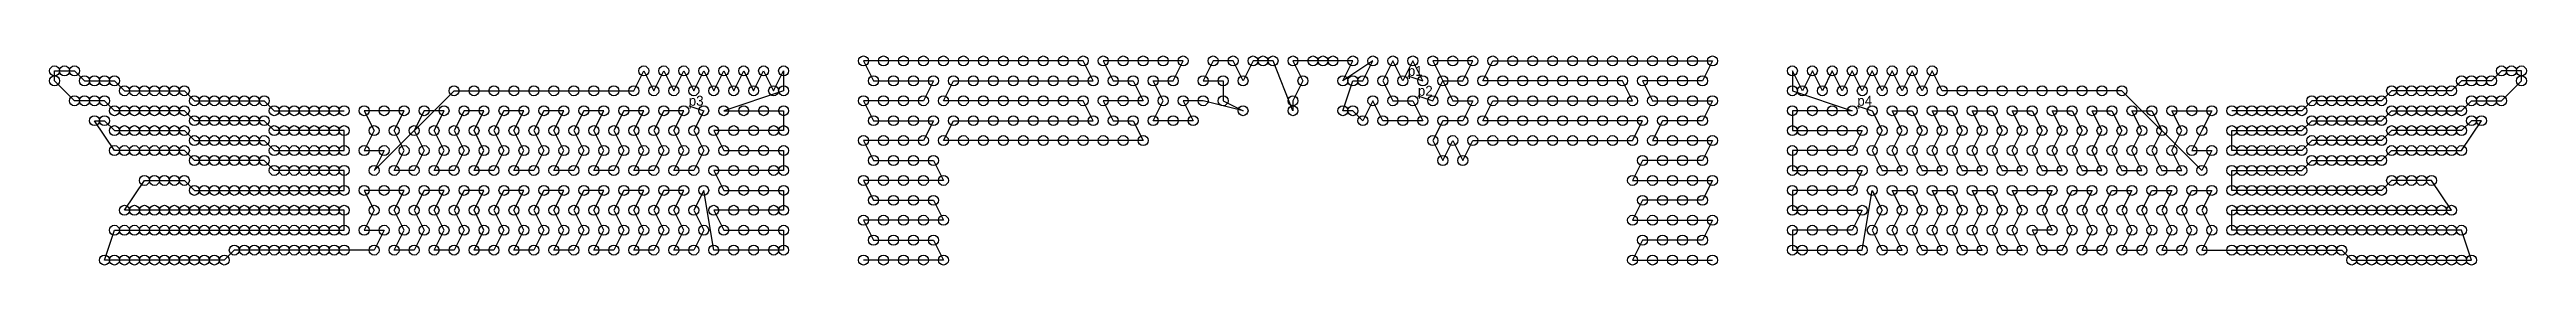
# Model space of a CAD drawing. Extents: x 0 to 248, y 0 to 20.
import ezdxf

# ---------------------------------------------------------------- set-up
doc = ezdxf.new("R2010")
doc.units = 0
doc.layers.get('0').update_dxf_attribs({"linetype": 'CONTINUOUS'})

msp = doc.modelspace()

# ---------------------------------------------------------------- linework, layer by layer
for p, q in [((84, 20), (82, 20)), ((82, 20), (83, 18)), ((86, 20), (84, 20)), ((88, 20), (86, 20)), ((90, 20), (88, 20)), ((92, 20), (90, 20)), ((94, 20), (92, 20)), ((96, 20), (94, 20)), ((98, 20), (96, 20)), ((100, 20), (98, 20)), ((102, 20), (100, 20)), ((104, 20), (102, 20)), ((105, 18), (104, 20)), ((108, 20), (106, 20)), ((106, 20), (107, 18)), ((110, 20), (108, 20)), ((112, 20), (110, 20)), ((114, 20), (112, 20)), ((113, 18), (114, 20)), ((117, 20), (116, 18)), ((119, 20), (117, 20)), ((120, 18), (119, 20)), ((121, 20), (120, 18)), ((122, 20), (121, 20)), ((123, 20), (122, 20)), ((125, 15), (123, 20)), ((127, 20), (125, 20)), ((125, 20), (126, 18)), ((128, 20), (127, 20)), ((129, 20), (128, 20)), ((131, 20), (129, 20)), ((133, 20), (130, 18)), ((130, 18), (131, 20)), ((132, 18), (133, 20)), ((135, 20), (134, 18)), ((136, 18), (135, 20)), ((137, 20), (136, 18)), ((138, 18), (137, 20)), ((141, 20), (139, 20)), ((139, 20), (141, 16)), ((143, 20), (141, 20)), ((142, 18), (143, 20)), ((144, 18), (145, 20)), ((145, 20), (147, 20)), ((147, 20), (149, 20)), ((149, 20), (151, 20)), ((151, 20), (153, 20)), ((153, 20), (155, 20)), ((155, 20), (157, 20)), ((157, 20), (159, 20)), ((159, 20), (161, 20)), ((161, 20), (163, 20)), ((163, 20), (165, 20)), ((165, 20), (167, 20)), ((167, 20), (166, 18)), ((1, 18), (1, 19)), ((1, 19), (2, 19)), ((3, 16), (1, 18)), ((2, 19), (3, 19)), ((3, 19), (4, 18)), ((4, 18), (5, 18)), ((5, 18), (6, 18)), ((6, 18), (7, 18)), ((7, 18), (8, 17)), ((59, 17), (60, 19)), ((60, 19), (61, 17)), ((61, 17), (62, 19)), ((62, 19), (63, 17)), ((63, 17), (64, 19)), ((64, 19), (65, 17)), ((65, 17), (66, 19)), ((66, 19), (67, 17)), ((67, 17), (68, 19)), ((68, 19), (69, 17)), ((69, 17), (70, 19)), ((70, 19), (71, 17)), ((71, 17), (72, 19)), ((72, 19), (73, 17)), ((73, 17), (74, 19)), ((74, 19), (74, 17)), ((83, 18), (85, 18)), ((85, 18), (87, 18)), ((87, 18), (89, 18)), ((89, 18), (88, 16)), ((90, 16), (91, 18)), ((91, 18), (93, 18)), ((93, 18), (95, 18)), ((95, 18), (97, 18)), ((97, 18), (99, 18)), ((99, 18), (101, 18)), ((101, 18), (103, 18)), ((103, 18), (105, 18)), ((107, 18), (109, 18)), ((109, 18), (110, 16)), ((112, 16), (111, 18)), ((111, 18), (113, 18)), ((116, 18), (118, 18)), ((118, 18), (118, 16)), ((126, 18), (125, 16)), ((130, 15), (131, 18)), ((131, 18), (132, 18)), ((134, 18), (135, 16)), ((139, 16), (140, 18)), ((140, 18), (142, 18)), ((146, 18), (144, 18)), ((148, 18), (146, 18)), ((150, 18), (148, 18)), ((152, 18), (150, 18)), ((154, 18), (152, 18)), ((156, 18), (154, 18)), ((158, 18), (156, 18)), ((159, 16), (158, 18)), ((162, 18), (160, 18)), ((160, 18), (161, 16)), ((164, 18), (162, 18)), ((166, 18), (164, 18)), ((176, 17), (175, 19)), ((175, 19), (175, 17)), ((177, 19), (176, 17)), ((178, 17), (177, 19)), ((179, 19), (178, 17)), ((180, 17), (179, 19)), ((181, 19), (180, 17)), ((182, 17), (181, 19)), ((183, 19), (182, 17)), ((184, 17), (183, 19)), ((185, 19), (184, 17)), ((186, 17), (185, 19)), ((187, 19), (186, 17)), ((188, 17), (187, 19)), ((189, 19), (188, 17)), ((190, 17), (189, 19)), ((242, 18), (241, 17)), ((243, 18), (242, 18)), ((244, 18), (243, 18)), ((245, 18), (244, 18)), ((246, 19), (245, 18)), ((247, 19), (246, 19)), ((246, 16), (248, 18)), ((248, 19), (247, 19)), ((248, 18), (248, 19)), ((4, 16), (3, 16)), ((5, 16), (4, 16)), ((6, 16), (5, 16)), ((7, 15), (6, 16)), ((8, 15), (7, 15)), ((8, 17), (9, 17)), ((9, 15), (8, 15)), ((9, 17), (10, 17)), ((10, 15), (9, 15)), ((10, 17), (11, 17)), ((11, 15), (10, 15)), ((11, 17), (12, 17)), ((12, 15), (11, 15)), ((12, 17), (13, 17)), ((13, 15), (12, 15)), ((13, 17), (14, 17)), ((14, 15), (13, 15)), ((14, 17), (15, 16)), ((15, 14), (14, 15)), ((15, 16), (16, 16)), ((16, 16), (17, 16)), ((17, 16), (18, 16)), ((18, 16), (19, 16)), ((19, 16), (20, 16)), ((20, 16), (21, 16)), ((21, 16), (22, 16)), ((22, 16), (23, 15)), ((23, 15), (24, 15)), ((24, 15), (25, 15)), ((25, 15), (26, 15)), ((26, 15), (27, 15)), ((27, 15), (28, 15)), ((28, 15), (29, 15)), ((29, 15), (30, 15)), ((34, 15), (32, 15)), ((32, 15), (33, 13)), ((33, 9), (41, 17)), ((36, 15), (34, 15)), ((35, 13), (36, 15)), ((38, 15), (37, 13)), ((40, 15), (38, 15)), ((39, 13), (40, 15)), ((41, 17), (43, 17)), ((42, 15), (41, 13)), ((44, 15), (42, 15)), ((43, 17), (45, 17)), ((43, 13), (44, 15)), ((45, 17), (47, 17)), ((46, 15), (45, 13)), ((48, 15), (46, 15)), ((47, 17), (49, 17)), ((47, 13), (48, 15)), ((49, 17), (51, 17)), ((50, 15), (49, 13)), ((52, 15), (50, 15)), ((51, 17), (53, 17)), ((51, 13), (52, 15)), ((53, 17), (55, 17)), ((54, 15), (53, 13)), ((56, 15), (54, 15)), ((55, 17), (57, 17)), ((55, 13), (56, 15)), ((57, 17), (59, 17)), ((58, 15), (57, 13)), ((60, 15), (58, 15)), ((59, 13), (60, 15)), ((62, 15), (61, 13)), ((64, 15), (62, 15)), ((63, 13), (64, 15)), ((66, 15), (65, 13)), ((74, 17), (68, 15)), ((68, 15), (70, 15)), ((70, 15), (72, 15)), ((72, 15), (74, 15)), ((74, 15), (74, 13)), ((84, 16), (82, 16)), ((82, 16), (83, 14)), ((86, 16), (84, 16)), ((88, 16), (86, 16)), ((92, 16), (90, 16)), ((94, 16), (92, 16)), ((96, 16), (94, 16)), ((98, 16), (96, 16)), ((100, 16), (98, 16)), ((102, 16), (100, 16)), ((104, 16), (102, 16)), ((105, 14), (104, 16)), ((108, 16), (106, 16)), ((106, 16), (107, 14)), ((110, 16), (108, 16)), ((111, 14), (112, 16)), ((116, 16), (114, 16)), ((114, 16), (115, 14)), ((120, 15), (116, 16)), ((118, 16), (120, 15)), ((125, 16), (125, 15)), ((131, 15), (130, 15)), ((132, 14), (131, 15)), ((133, 16), (132, 14)), ((134, 14), (133, 16)), ((135, 16), (137, 16)), ((137, 16), (138, 14)), ((141, 16), (143, 16)), ((143, 16), (142, 14)), ((144, 14), (145, 16)), ((145, 16), (147, 16)), ((147, 16), (149, 16)), ((149, 16), (151, 16)), ((151, 16), (153, 16)), ((153, 16), (155, 16)), ((155, 16), (157, 16)), ((157, 16), (159, 16)), ((161, 16), (163, 16)), ((163, 16), (165, 16)), ((165, 16), (167, 16)), ((167, 16), (166, 14)), ((175, 17), (181, 15)), ((177, 15), (175, 15)), ((175, 15), (175, 13)), ((179, 15), (177, 15)), ((181, 15), (179, 15)), ((183, 15), (184, 13)), ((186, 13), (185, 15)), ((185, 15), (187, 15)), ((187, 15), (188, 13)), ((190, 13), (189, 15)), ((189, 15), (191, 15)), ((192, 17), (190, 17)), ((191, 15), (192, 13)), ((194, 17), (192, 17)), ((194, 13), (193, 15)), ((193, 15), (195, 15)), ((196, 17), (194, 17)), ((195, 15), (196, 13)), ((198, 17), (196, 17)), ((198, 13), (197, 15)), ((197, 15), (199, 15)), ((200, 17), (198, 17)), ((199, 15), (200, 13)), ((202, 17), (200, 17)), ((202, 13), (201, 15)), ((201, 15), (203, 15)), ((204, 17), (202, 17)), ((203, 15), (204, 13)), ((206, 17), (204, 17)), ((206, 13), (205, 15)), ((205, 15), (207, 15)), ((208, 17), (206, 17)), ((207, 15), (208, 13)), ((216, 9), (208, 17)), ((210, 13), (209, 15)), ((209, 15), (211, 15)), ((211, 15), (212, 13)), ((214, 13), (213, 15)), ((213, 15), (215, 15)), ((215, 15), (217, 15)), ((217, 15), (216, 13)), ((220, 15), (219, 15)), ((221, 15), (220, 15)), ((222, 15), (221, 15)), ((223, 15), (222, 15)), ((224, 15), (223, 15)), ((225, 15), (224, 15)), ((226, 15), (225, 15)), ((227, 16), (226, 15)), ((228, 16), (227, 16)), ((229, 16), (228, 16)), ((230, 16), (229, 16)), ((231, 16), (230, 16)), ((232, 16), (231, 16)), ((233, 16), (232, 16)), ((234, 16), (233, 16)), ((235, 17), (234, 16)), ((234, 14), (235, 15)), ((236, 17), (235, 17)), ((235, 15), (236, 15)), ((237, 17), (236, 17)), ((236, 15), (237, 15)), ((238, 17), (237, 17)), ((237, 15), (238, 15)), ((239, 17), (238, 17)), ((238, 15), (239, 15)), ((240, 17), (239, 17)), ((239, 15), (240, 15)), ((241, 17), (240, 17)), ((240, 15), (241, 15)), ((241, 15), (242, 15)), ((242, 15), (243, 16)), ((243, 16), (244, 16)), ((244, 16), (245, 16)), ((245, 16), (246, 16)), ((7, 11), (5, 14)), ((5, 14), (6, 14)), ((6, 14), (7, 13)), ((7, 13), (8, 13)), ((8, 13), (9, 13)), ((9, 13), (10, 13)), ((10, 13), (11, 13)), ((11, 13), (12, 13)), ((12, 13), (13, 13)), ((13, 13), (14, 13)), ((14, 13), (15, 12)), ((16, 14), (15, 14)), ((17, 14), (16, 14)), ((18, 14), (17, 14)), ((19, 14), (18, 14)), ((20, 14), (19, 14)), ((21, 14), (20, 14)), ((22, 14), (21, 14)), ((23, 13), (22, 14)), ((24, 13), (23, 13)), ((25, 13), (24, 13)), ((26, 13), (25, 13)), ((27, 13), (26, 13)), ((28, 13), (27, 13)), ((29, 13), (28, 13)), ((30, 13), (29, 13)), ((30, 11), (30, 13)), ((33, 13), (32, 11)), ((36, 11), (35, 13)), ((37, 13), (38, 11)), ((40, 11), (39, 13)), ((41, 13), (42, 11)), ((44, 11), (43, 13)), ((45, 13), (46, 11)), ((48, 11), (47, 13)), ((49, 13), (50, 11)), ((52, 11), (51, 13)), ((53, 13), (54, 11)), ((56, 11), (55, 13)), ((57, 13), (58, 11)), ((60, 11), (59, 13)), ((61, 13), (62, 11)), ((64, 11), (63, 13)), ((65, 13), (66, 11)), ((69, 13), (67, 13)), ((67, 13), (68, 11)), ((71, 13), (69, 13)), ((73, 13), (71, 13)), ((74, 13), (73, 13)), ((83, 14), (85, 14)), ((85, 14), (87, 14)), ((87, 14), (89, 14)), ((89, 14), (88, 12)), ((90, 12), (91, 14)), ((91, 14), (93, 14)), ((93, 14), (95, 14)), ((95, 14), (97, 14)), ((97, 14), (99, 14)), ((99, 14), (101, 14)), ((101, 14), (103, 14)), ((103, 14), (105, 14)), ((107, 14), (109, 14)), ((109, 14), (110, 12)), ((113, 14), (111, 14)), ((115, 14), (113, 14)), ((136, 14), (134, 14)), ((138, 14), (136, 14)), ((140, 14), (139, 12)), ((142, 14), (140, 14)), ((146, 14), (144, 14)), ((148, 14), (146, 14)), ((150, 14), (148, 14)), ((152, 14), (150, 14)), ((154, 14), (152, 14)), ((156, 14), (154, 14)), ((158, 14), (156, 14)), ((160, 14), (158, 14)), ((159, 12), (160, 14)), ((162, 14), (161, 12)), ((164, 14), (162, 14)), ((166, 14), (164, 14)), ((175, 13), (176, 13)), ((176, 13), (178, 13)), ((178, 13), (180, 13)), ((180, 13), (182, 13)), ((182, 13), (181, 11)), ((184, 13), (183, 11)), ((185, 11), (186, 13)), ((188, 13), (187, 11)), ((189, 11), (190, 13)), ((192, 13), (191, 11)), ((193, 11), (194, 13)), ((196, 13), (195, 11)), ((197, 11), (198, 13)), ((200, 13), (199, 11)), ((201, 11), (202, 13)), ((204, 13), (203, 11)), ((205, 11), (206, 13)), ((208, 13), (207, 11)), ((209, 11), (210, 13)), ((212, 13), (211, 11)), ((213, 11), (214, 13)), ((216, 13), (215, 11)), ((219, 11), (219, 13)), ((219, 13), (220, 13)), ((220, 13), (221, 13)), ((221, 13), (222, 13)), ((222, 13), (223, 13)), ((223, 13), (224, 13)), ((224, 13), (225, 13)), ((225, 13), (226, 13)), ((226, 13), (227, 14)), ((227, 14), (228, 14)), ((228, 14), (229, 14)), ((229, 14), (230, 14)), ((230, 14), (231, 14)), ((231, 14), (232, 14)), ((232, 14), (233, 14)), ((233, 14), (234, 14)), ((235, 13), (234, 12)), ((236, 13), (235, 13)), ((237, 13), (236, 13)), ((238, 13), (237, 13)), ((239, 13), (238, 13)), ((240, 13), (239, 13)), ((241, 13), (240, 13)), ((242, 13), (241, 13)), ((242, 11), (244, 14)), ((243, 14), (242, 13)), ((244, 14), (243, 14)), ((8, 11), (7, 11)), ((9, 11), (8, 11)), ((10, 11), (9, 11)), ((11, 11), (10, 11)), ((12, 11), (11, 11)), ((13, 11), (12, 11)), ((14, 11), (13, 11)), ((15, 10), (14, 11)), ((15, 12), (16, 12)), ((16, 10), (15, 10)), ((16, 12), (17, 12)), ((17, 10), (16, 10)), ((17, 12), (18, 12)), ((18, 10), (17, 10)), ((18, 12), (19, 12)), ((19, 10), (18, 10)), ((19, 12), (20, 12)), ((20, 10), (19, 10)), ((20, 12), (21, 12)), ((21, 10), (20, 10)), ((21, 12), (22, 12)), ((22, 10), (21, 10)), ((22, 12), (23, 11)), ((23, 9), (22, 10)), ((23, 11), (24, 11)), ((24, 11), (25, 11)), ((25, 11), (26, 11)), ((26, 11), (27, 11)), ((27, 11), (28, 11)), ((28, 11), (29, 11)), ((29, 11), (30, 11)), ((32, 11), (34, 11)), ((34, 11), (33, 9)), ((35, 9), (36, 11)), ((38, 11), (37, 9)), ((39, 9), (40, 11)), ((42, 11), (41, 9)), ((43, 9), (44, 11)), ((46, 11), (45, 9)), ((47, 9), (48, 11)), ((50, 11), (49, 9)), ((51, 9), (52, 11)), ((54, 11), (53, 9)), ((55, 9), (56, 11)), ((58, 11), (57, 9)), ((59, 9), (60, 11)), ((62, 11), (61, 9)), ((63, 9), (64, 11)), ((66, 11), (65, 9)), ((68, 11), (70, 11)), ((70, 11), (72, 11)), ((72, 11), (74, 11)), ((74, 11), (74, 9)), ((84, 12), (82, 12)), ((82, 12), (83, 10)), ((83, 10), (85, 10)), ((86, 12), (84, 12)), ((85, 10), (87, 10)), ((88, 12), (86, 12)), ((87, 10), (89, 10)), ((89, 10), (90, 8)), ((92, 12), (90, 12)), ((94, 12), (92, 12)), ((96, 12), (94, 12)), ((98, 12), (96, 12)), ((100, 12), (98, 12)), ((102, 12), (100, 12)), ((104, 12), (102, 12)), ((106, 12), (104, 12)), ((108, 12), (106, 12)), ((110, 12), (108, 12)), ((139, 12), (140, 10)), ((140, 10), (141, 12)), ((141, 12), (142, 10)), ((142, 10), (143, 12)), ((143, 12), (145, 12)), ((145, 12), (147, 12)), ((147, 12), (149, 12)), ((149, 12), (151, 12)), ((151, 12), (153, 12)), ((153, 12), (155, 12)), ((155, 12), (157, 12)), ((157, 12), (159, 12)), ((160, 10), (159, 8)), ((162, 10), (160, 10)), ((161, 12), (163, 12)), ((164, 10), (162, 10)), ((163, 12), (165, 12)), ((166, 10), (164, 10)), ((165, 12), (167, 12)), ((167, 12), (166, 10)), ((177, 11), (175, 11)), ((175, 11), (175, 9)), ((179, 11), (177, 11)), ((181, 11), (179, 11)), ((183, 11), (184, 9)), ((186, 9), (185, 11)), ((187, 11), (188, 9)), ((190, 9), (189, 11)), ((191, 11), (192, 9)), ((194, 9), (193, 11)), ((195, 11), (196, 9)), ((198, 9), (197, 11)), ((199, 11), (200, 9)), ((202, 9), (201, 11)), ((203, 11), (204, 9)), ((206, 9), (205, 11)), ((207, 11), (208, 9)), ((210, 9), (209, 11)), ((211, 11), (212, 9)), ((214, 9), (213, 11)), ((215, 11), (217, 11)), ((217, 11), (216, 9)), ((220, 11), (219, 11)), ((221, 11), (220, 11)), ((222, 11), (221, 11)), ((223, 11), (222, 11)), ((224, 11), (223, 11)), ((225, 11), (224, 11)), ((226, 11), (225, 11)), ((227, 12), (226, 11)), ((226, 9), (227, 10)), ((228, 12), (227, 12)), ((227, 10), (228, 10)), ((229, 12), (228, 12)), ((228, 10), (229, 10)), ((230, 12), (229, 12)), ((229, 10), (230, 10)), ((231, 12), (230, 12)), ((230, 10), (231, 10)), ((232, 12), (231, 12)), ((231, 10), (232, 10)), ((233, 12), (232, 12)), ((232, 10), (233, 10)), ((234, 12), (233, 12)), ((233, 10), (234, 10)), ((234, 10), (235, 11)), ((235, 11), (236, 11)), ((236, 11), (237, 11)), ((237, 11), (238, 11)), ((238, 11), (239, 11)), ((239, 11), (240, 11)), ((240, 11), (241, 11)), ((241, 11), (242, 11)), ((8, 5), (10, 8)), ((10, 8), (11, 8)), ((11, 8), (12, 8)), ((12, 8), (13, 8)), ((13, 8), (14, 8)), ((14, 8), (15, 7)), ((24, 9), (23, 9)), ((25, 9), (24, 9)), ((26, 9), (25, 9)), ((27, 9), (26, 9)), ((28, 9), (27, 9)), ((29, 9), (28, 9)), ((30, 9), (29, 9)), ((30, 7), (30, 9)), ((37, 9), (35, 9)), ((41, 9), (39, 9)), ((45, 9), (43, 9)), ((49, 9), (47, 9)), ((53, 9), (51, 9)), ((57, 9), (55, 9)), ((61, 9), (59, 9)), ((65, 9), (63, 9)), ((69, 9), (67, 9)), ((67, 9), (68, 7)), ((71, 9), (69, 9)), ((73, 9), (71, 9)), ((74, 9), (73, 9)), ((84, 8), (82, 8)), ((82, 8), (83, 6)), ((86, 8), (84, 8)), ((88, 8), (86, 8)), ((90, 8), (88, 8)), ((159, 8), (161, 8)), ((161, 8), (163, 8)), ((163, 8), (165, 8)), ((165, 8), (167, 8)), ((167, 8), (166, 6)), ((175, 9), (176, 9)), ((176, 9), (178, 9)), ((178, 9), (180, 9)), ((180, 9), (182, 9)), ((182, 9), (181, 7)), ((184, 9), (186, 9)), ((188, 9), (190, 9)), ((192, 9), (194, 9)), ((196, 9), (198, 9)), ((200, 9), (202, 9)), ((204, 9), (206, 9)), ((208, 9), (210, 9)), ((212, 9), (214, 9)), ((219, 7), (219, 9)), ((219, 9), (220, 9)), ((220, 9), (221, 9)), ((221, 9), (222, 9)), ((222, 9), (223, 9)), ((223, 9), (224, 9)), ((224, 9), (225, 9)), ((225, 9), (226, 9)), ((235, 8), (234, 7)), ((236, 8), (235, 8)), ((237, 8), (236, 8)), ((238, 8), (237, 8)), ((239, 8), (238, 8)), ((241, 5), (239, 8)), ((9, 5), (8, 5)), ((10, 5), (9, 5)), ((11, 5), (10, 5)), ((12, 5), (11, 5)), ((13, 5), (12, 5)), ((14, 5), (13, 5)), ((15, 5), (14, 5)), ((15, 7), (16, 7)), ((16, 5), (15, 5)), ((16, 7), (17, 7)), ((17, 5), (16, 5)), ((17, 7), (18, 7)), ((18, 5), (17, 5)), ((18, 7), (19, 7)), ((19, 5), (18, 5)), ((19, 7), (20, 7)), ((20, 5), (19, 5)), ((20, 7), (21, 7)), ((21, 5), (20, 5)), ((21, 7), (22, 7)), ((22, 5), (21, 5)), ((22, 7), (23, 7)), ((23, 5), (22, 5)), ((23, 7), (24, 7)), ((24, 5), (23, 5)), ((24, 7), (25, 7)), ((25, 5), (24, 5)), ((25, 7), (26, 7)), ((26, 5), (25, 5)), ((26, 7), (27, 7)), ((27, 5), (26, 5)), ((27, 7), (28, 7)), ((28, 5), (27, 5)), ((28, 7), (29, 7)), ((29, 5), (28, 5)), ((29, 7), (30, 7)), ((30, 5), (29, 5)), ((30, 3), (30, 5)), ((34, 7), (32, 7)), ((32, 7), (33, 5)), ((33, 5), (32, 3)), ((36, 7), (34, 7)), ((35, 5), (36, 7)), ((36, 3), (35, 5)), ((38, 7), (37, 5)), ((37, 5), (38, 3)), ((40, 7), (38, 7)), ((39, 5), (40, 7)), ((40, 3), (39, 5)), ((42, 7), (41, 5)), ((41, 5), (42, 3)), ((44, 7), (42, 7)), ((43, 5), (44, 7)), ((44, 3), (43, 5)), ((46, 7), (45, 5)), ((45, 5), (46, 3)), ((48, 7), (46, 7)), ((47, 5), (48, 7)), ((48, 3), (47, 5)), ((50, 7), (49, 5)), ((49, 5), (50, 3)), ((52, 7), (50, 7)), ((51, 5), (52, 7)), ((52, 3), (51, 5)), ((54, 7), (53, 5)), ((53, 5), (54, 3)), ((56, 7), (54, 7)), ((55, 5), (56, 7)), ((56, 3), (55, 5)), ((58, 7), (57, 5)), ((57, 5), (58, 3)), ((60, 7), (58, 7)), ((59, 5), (60, 7)), ((60, 3), (59, 5)), ((62, 7), (61, 5)), ((61, 5), (62, 3)), ((64, 7), (62, 7)), ((63, 5), (64, 7)), ((64, 3), (63, 5)), ((66, 7), (65, 5)), ((65, 5), (66, 3)), ((67, 1), (66, 7)), ((69, 5), (67, 5)), ((67, 5), (68, 3)), ((68, 7), (70, 7)), ((71, 5), (69, 5)), ((70, 7), (72, 7)), ((73, 5), (71, 5)), ((72, 7), (74, 7)), ((74, 5), (73, 5)), ((74, 7), (74, 5)), ((83, 6), (85, 6)), ((85, 6), (87, 6)), ((87, 6), (89, 6)), ((89, 6), (90, 4)), ((160, 6), (159, 4)), ((162, 6), (160, 6)), ((164, 6), (162, 6)), ((166, 6), (164, 6)), ((177, 7), (175, 7)), ((175, 7), (175, 5)), ((175, 5), (176, 5)), ((176, 5), (178, 5)), ((179, 7), (177, 7)), ((178, 5), (180, 5)), ((181, 7), (179, 7)), ((180, 5), (182, 5)), ((182, 5), (181, 3)), ((182, 1), (183, 7)), ((183, 7), (184, 5)), ((184, 5), (183, 3)), ((186, 5), (185, 7)), ((185, 7), (187, 7)), ((185, 3), (186, 5)), ((187, 7), (188, 5)), ((188, 5), (187, 3)), ((190, 5), (189, 7)), ((189, 7), (191, 7)), ((189, 3), (190, 5)), ((191, 7), (192, 5)), ((192, 5), (191, 3)), ((194, 5), (193, 7)), ((193, 7), (195, 7)), ((193, 3), (194, 5)), ((195, 7), (196, 5)), ((196, 5), (195, 3)), ((198, 5), (197, 7)), ((197, 7), (199, 7)), ((197, 3), (198, 5)), ((199, 7), (201, 7)), ((201, 7), (200, 5)), ((200, 5), (201, 3)), ((202, 5), (203, 7)), ((203, 3), (202, 5)), ((203, 7), (205, 7)), ((205, 7), (204, 5)), ((204, 5), (205, 3)), ((206, 5), (207, 7)), ((207, 3), (206, 5)), ((207, 7), (209, 7)), ((209, 7), (208, 5)), ((208, 5), (209, 3)), ((210, 5), (211, 7)), ((211, 3), (210, 5)), ((211, 7), (213, 7)), ((213, 7), (212, 5)), ((212, 5), (213, 3)), ((214, 5), (215, 7)), ((215, 3), (214, 5)), ((215, 7), (217, 7)), ((217, 7), (216, 5)), ((216, 5), (217, 3)), ((220, 7), (219, 7)), ((219, 3), (219, 5)), ((219, 5), (220, 5)), ((221, 7), (220, 7)), ((220, 5), (221, 5)), ((222, 7), (221, 7)), ((221, 5), (222, 5)), ((223, 7), (222, 7)), ((222, 5), (223, 5)), ((224, 7), (223, 7)), ((223, 5), (224, 5)), ((225, 7), (224, 7)), ((224, 5), (225, 5)), ((226, 7), (225, 7)), ((225, 5), (226, 5)), ((227, 7), (226, 7)), ((226, 5), (227, 5)), ((228, 7), (227, 7)), ((227, 5), (228, 5)), ((229, 7), (228, 7)), ((228, 5), (229, 5)), ((230, 7), (229, 7)), ((229, 5), (230, 5)), ((231, 7), (230, 7)), ((230, 5), (231, 5)), ((232, 7), (231, 7)), ((231, 5), (232, 5)), ((233, 7), (232, 7)), ((232, 5), (233, 5)), ((234, 7), (233, 7)), ((233, 5), (234, 5)), ((234, 5), (235, 5)), ((235, 5), (236, 5)), ((236, 5), (237, 5)), ((237, 5), (238, 5)), ((238, 5), (239, 5)), ((239, 5), (240, 5)), ((240, 5), (241, 5)), ((6, 0), (7, 3)), ((7, 3), (8, 3)), ((8, 3), (9, 3)), ((9, 3), (10, 3)), ((10, 3), (11, 3)), ((11, 3), (12, 3)), ((12, 3), (13, 3)), ((13, 3), (14, 3)), ((14, 3), (15, 3)), ((15, 3), (16, 3)), ((16, 3), (17, 3)), ((17, 3), (18, 3)), ((18, 3), (19, 3)), ((19, 3), (20, 3)), ((20, 3), (21, 3)), ((21, 3), (22, 3)), ((22, 3), (23, 3)), ((23, 3), (24, 3)), ((24, 3), (25, 3)), ((25, 3), (26, 3)), ((26, 3), (27, 3)), ((27, 3), (28, 3)), ((28, 3), (29, 3)), ((29, 3), (30, 3)), ((32, 3), (34, 3)), ((34, 3), (33, 1)), ((35, 1), (36, 3)), ((38, 3), (37, 1)), ((39, 1), (40, 3)), ((42, 3), (41, 1)), ((43, 1), (44, 3)), ((46, 3), (45, 1)), ((47, 1), (48, 3)), ((50, 3), (49, 1)), ((51, 1), (52, 3)), ((54, 3), (53, 1)), ((55, 1), (56, 3)), ((58, 3), (57, 1)), ((59, 1), (60, 3)), ((62, 3), (61, 1)), ((63, 1), (64, 3)), ((66, 3), (65, 1)), ((68, 3), (70, 3)), ((70, 3), (72, 3)), ((72, 3), (74, 3)), ((74, 3), (74, 1)), ((84, 4), (82, 4)), ((82, 4), (83, 2)), ((86, 4), (84, 4)), ((88, 4), (86, 4)), ((90, 4), (88, 4)), ((159, 4), (161, 4)), ((161, 4), (163, 4)), ((163, 4), (165, 4)), ((165, 4), (167, 4)), ((167, 4), (166, 2)), ((177, 3), (175, 3)), ((175, 3), (175, 1)), ((179, 3), (177, 3)), ((181, 3), (179, 3)), ((183, 3), (184, 1)), ((186, 1), (185, 3)), ((187, 3), (188, 1)), ((190, 1), (189, 3)), ((191, 3), (192, 1)), ((194, 1), (193, 3)), ((195, 3), (196, 1)), ((198, 1), (197, 3)), ((201, 3), (199, 3)), ((199, 3), (200, 1)), ((202, 1), (203, 3)), ((205, 3), (204, 1)), ((206, 1), (207, 3)), ((209, 3), (208, 1)), ((210, 1), (211, 3)), ((213, 3), (212, 1)), ((214, 1), (215, 3)), ((217, 3), (216, 1)), ((220, 3), (219, 3)), ((221, 3), (220, 3)), ((222, 3), (221, 3)), ((223, 3), (222, 3)), ((224, 3), (223, 3)), ((225, 3), (224, 3)), ((226, 3), (225, 3)), ((227, 3), (226, 3)), ((228, 3), (227, 3)), ((229, 3), (228, 3)), ((230, 3), (229, 3)), ((231, 3), (230, 3)), ((232, 3), (231, 3)), ((233, 3), (232, 3)), ((234, 3), (233, 3)), ((235, 3), (234, 3)), ((236, 3), (235, 3)), ((237, 3), (236, 3)), ((238, 3), (237, 3)), ((239, 3), (238, 3)), ((240, 3), (239, 3)), ((241, 3), (240, 3)), ((242, 3), (241, 3)), ((243, 0), (242, 3)), ((7, 0), (6, 0)), ((8, 0), (7, 0)), ((9, 0), (8, 0)), ((10, 0), (9, 0)), ((11, 0), (10, 0)), ((12, 0), (11, 0)), ((13, 0), (12, 0)), ((14, 0), (13, 0)), ((15, 0), (14, 0)), ((16, 0), (15, 0)), ((17, 0), (16, 0)), ((18, 0), (17, 0)), ((19, 1), (18, 0)), ((20, 1), (19, 1)), ((21, 1), (20, 1)), ((22, 1), (21, 1)), ((23, 1), (22, 1)), ((24, 1), (23, 1)), ((25, 1), (24, 1)), ((26, 1), (25, 1)), ((27, 1), (26, 1)), ((28, 1), (27, 1)), ((29, 1), (28, 1)), ((30, 1), (29, 1)), ((33, 1), (30, 1)), ((37, 1), (35, 1)), ((41, 1), (39, 1)), ((45, 1), (43, 1)), ((49, 1), (47, 1)), ((53, 1), (51, 1)), ((57, 1), (55, 1)), ((61, 1), (59, 1)), ((65, 1), (63, 1)), ((69, 1), (67, 1)), ((71, 1), (69, 1)), ((73, 1), (71, 1)), ((74, 1), (73, 1)), ((84, 0), (82, 0)), ((83, 2), (85, 2)), ((86, 0), (84, 0)), ((85, 2), (87, 2)), ((88, 0), (86, 0)), ((87, 2), (89, 2)), ((90, 0), (88, 0)), ((89, 2), (90, 0)), ((160, 2), (159, 0)), ((159, 0), (161, 0)), ((162, 2), (160, 2)), ((161, 0), (163, 0)), ((164, 2), (162, 2)), ((163, 0), (165, 0)), ((166, 2), (164, 2)), ((165, 0), (167, 0)), ((175, 1), (176, 1)), ((176, 1), (178, 1)), ((178, 1), (180, 1)), ((180, 1), (182, 1)), ((184, 1), (186, 1)), ((188, 1), (190, 1)), ((192, 1), (194, 1)), ((196, 1), (198, 1)), ((200, 1), (202, 1)), ((204, 1), (206, 1)), ((208, 1), (210, 1)), ((212, 1), (214, 1)), ((216, 1), (219, 1)), ((219, 1), (220, 1)), ((220, 1), (221, 1)), ((221, 1), (222, 1)), ((222, 1), (223, 1)), ((223, 1), (224, 1)), ((224, 1), (225, 1)), ((225, 1), (226, 1)), ((226, 1), (227, 1)), ((227, 1), (228, 1)), ((228, 1), (229, 1)), ((229, 1), (230, 1)), ((230, 1), (231, 0)), ((231, 0), (232, 0)), ((232, 0), (233, 0)), ((233, 0), (234, 0)), ((234, 0), (235, 0)), ((235, 0), (236, 0)), ((236, 0), (237, 0)), ((237, 0), (238, 0)), ((238, 0), (239, 0)), ((239, 0), (240, 0)), ((240, 0), (241, 0)), ((241, 0), (242, 0)), ((242, 0), (243, 0))]:
    msp.add_line(p, q)
at = {"color": 1}
for p, q in [((136.5, 18.5), (138, 18)), ((64.5, 15.5), (66, 15)), ((137.5, 16.5), (139, 16)), ((181.5, 15.5), (183, 15))]:
    msp.add_line(p, q, dxfattribs=at)
for centre in [(82, 20), (84, 20), (86, 20), (88, 20), (90, 20), (92, 20), (94, 20), (96, 20), (98, 20), (100, 20), (102, 20), (104, 20), (106, 20), (108, 20), (110, 20), (112, 20), (114, 20), (117, 20), (119, 20), (121, 20), (122, 20), (123, 20), (125, 20), (127, 20), (128, 20), (129, 20), (131, 20), (133, 20), (135, 20), (137, 20), (139, 20), (141, 20), (143, 20), (145, 20), (147, 20), (149, 20), (151, 20), (153, 20), (155, 20), (157, 20), (159, 20), (161, 20), (163, 20), (165, 20), (167, 20), (1, 19), (1, 18), (2, 19), (3, 19), (4, 18), (5, 18), (6, 18), (7, 18), (8, 17), (9, 17), (10, 17), (11, 17), (12, 17), (13, 17), (14, 17), (41, 17), (43, 17), (45, 17), (47, 17), (49, 17), (51, 17), (53, 17), (55, 17), (57, 17), (59, 17), (60, 19), (61, 17), (62, 19), (63, 17), (64, 19), (65, 17), (66, 19), (67, 17), (68, 19), (69, 17), (70, 19), (71, 17), (72, 19), (73, 17), (74, 19), (74, 17), (83, 18), (85, 18), (87, 18), (89, 18), (91, 18), (93, 18), (95, 18), (97, 18), (99, 18), (101, 18), (103, 18), (105, 18), (107, 18), (109, 18), (111, 18), (113, 18), (116, 18), (118, 18), (120, 18), (126, 18), (130, 18), (131, 18), (132, 18), (134, 18), (136, 18), (138, 18), (140, 18), (142, 18), (144, 18), (146, 18), (148, 18), (150, 18), (152, 18), (154, 18), (156, 18), (158, 18), (160, 18), (162, 18), (164, 18), (166, 18), (175, 19), (175, 17), (176, 17), (177, 19), (178, 17), (179, 19), (180, 17), (181, 19), (182, 17), (183, 19), (184, 17), (185, 19), (186, 17), (187, 19), (188, 17), (189, 19), (190, 17), (192, 17), (194, 17), (196, 17), (198, 17), (200, 17), (202, 17), (204, 17), (206, 17), (208, 17), (235, 17), (236, 17), (237, 17), (238, 17), (239, 17), (240, 17), (241, 17), (242, 18), (243, 18), (244, 18), (245, 18), (246, 19), (247, 19), (248, 19), (248, 18), (3, 16), (4, 16), (5, 16), (6, 16), (7, 15), (8, 15), (9, 15), (10, 15), (11, 15), (12, 15), (13, 15), (14, 15), (15, 16), (16, 16), (17, 16), (18, 16), (19, 16), (20, 16), (21, 16), (22, 16), (23, 15), (24, 15), (25, 15), (26, 15), (27, 15), (28, 15), (29, 15), (30, 15), (32, 15), (34, 15), (36, 15), (38, 15), (40, 15), (42, 15), (44, 15), (46, 15), (48, 15), (50, 15), (52, 15), (54, 15), (56, 15), (58, 15), (60, 15), (62, 15), (64, 15), (66, 15), (68, 15), (70, 15), (72, 15), (74, 15), (82, 16), (84, 16), (86, 16), (88, 16), (90, 16), (92, 16), (94, 16), (96, 16), (98, 16), (100, 16), (102, 16), (104, 16), (106, 16), (108, 16), (110, 16), (112, 16), (114, 16), (116, 16), (118, 16), (120, 15), (125, 16), (125, 15), (130, 15), (131, 15), (133, 16), (135, 16), (137, 16), (139, 16), (141, 16), (143, 16), (145, 16), (147, 16), (149, 16), (151, 16), (153, 16), (155, 16), (157, 16), (159, 16), (161, 16), (163, 16), (165, 16), (167, 16), (175, 15), (177, 15), (179, 15), (181, 15), (183, 15), (185, 15), (187, 15), (189, 15), (191, 15), (193, 15), (195, 15), (197, 15), (199, 15), (201, 15), (203, 15), (205, 15), (207, 15), (209, 15), (211, 15), (213, 15), (215, 15), (217, 15), (219, 15), (220, 15), (221, 15), (222, 15), (223, 15), (224, 15), (225, 15), (226, 15), (227, 16), (228, 16), (229, 16), (230, 16), (231, 16), (232, 16), (233, 16), (234, 16), (235, 15), (236, 15), (237, 15), (238, 15), (239, 15), (240, 15), (241, 15), (242, 15), (243, 16), (244, 16), (245, 16), (246, 16), (5, 14), (6, 14), (7, 13), (8, 13), (9, 13), (10, 13), (11, 13), (12, 13), (13, 13), (14, 13), (15, 14), (15, 12), (16, 14), (16, 12), (17, 14), (17, 12), (18, 14), (18, 12), (19, 14), (19, 12), (20, 14), (20, 12), (21, 14), (21, 12), (22, 14), (22, 12), (23, 13), (24, 13), (25, 13), (26, 13), (27, 13), (28, 13), (29, 13), (30, 13), (33, 13), (35, 13), (37, 13), (39, 13), (41, 13), (43, 13), (45, 13), (47, 13), (49, 13), (51, 13), (53, 13), (55, 13), (57, 13), (59, 13), (61, 13), (63, 13), (65, 13), (67, 13), (69, 13), (71, 13), (73, 13), (74, 13), (82, 12), (83, 14), (84, 12), (85, 14), (86, 12), (87, 14), (88, 12), (89, 14), (90, 12), (91, 14), (92, 12), (93, 14), (94, 12), (95, 14), (96, 12), (97, 14), (98, 12), (99, 14), (100, 12), (101, 14), (102, 12), (103, 14), (104, 12), (105, 14), (106, 12), (107, 14), (108, 12), (109, 14), (110, 12), (111, 14), (113, 14), (115, 14), (132, 14), (134, 14), (136, 14), (138, 14), (139, 12), (140, 14), (141, 12), (142, 14), (143, 12), (144, 14), (145, 12), (146, 14), (147, 12), (148, 14), (149, 12), (150, 14), (151, 12), (152, 14), (153, 12), (154, 14), (155, 12), (156, 14), (157, 12), (158, 14), (159, 12), (160, 14), (161, 12), (162, 14), (163, 12), (164, 14), (165, 12), (166, 14), (167, 12), (175, 13), (176, 13), (178, 13), (180, 13), (182, 13), (184, 13), (186, 13), (188, 13), (190, 13), (192, 13), (194, 13), (196, 13), (198, 13), (200, 13), (202, 13), (204, 13), (206, 13), (208, 13), (210, 13), (212, 13), (214, 13), (216, 13), (219, 13), (220, 13), (221, 13), (222, 13), (223, 13), (224, 13), (225, 13), (226, 13), (227, 14), (227, 12), (228, 14), (228, 12), (229, 14), (229, 12), (230, 14), (230, 12), (231, 14), (231, 12), (232, 14), (232, 12), (233, 14), (233, 12), (234, 14), (234, 12), (235, 13), (236, 13), (237, 13), (238, 13), (239, 13), (240, 13), (241, 13), (242, 13), (243, 14), (244, 14), (7, 11), (8, 11), (9, 11), (10, 11), (11, 11), (12, 11), (13, 11), (14, 11), (15, 10), (16, 10), (17, 10), (18, 10), (19, 10), (20, 10), (21, 10), (22, 10), (23, 11), (24, 11), (25, 11), (26, 11), (27, 11), (28, 11), (29, 11), (30, 11), (32, 11), (34, 11), (36, 11), (38, 11), (40, 11), (42, 11), (44, 11), (46, 11), (48, 11), (50, 11), (52, 11), (54, 11), (56, 11), (58, 11), (60, 11), (62, 11), (64, 11), (66, 11), (68, 11), (70, 11), (72, 11), (74, 11), (83, 10), (85, 10), (87, 10), (89, 10), (140, 10), (142, 10), (160, 10), (162, 10), (164, 10), (166, 10), (175, 11), (177, 11), (179, 11), (181, 11), (183, 11), (185, 11), (187, 11), (189, 11), (191, 11), (193, 11), (195, 11), (197, 11), (199, 11), (201, 11), (203, 11), (205, 11), (207, 11), (209, 11), (211, 11), (213, 11), (215, 11), (217, 11), (219, 11), (220, 11), (221, 11), (222, 11), (223, 11), (224, 11), (225, 11), (226, 11), (227, 10), (228, 10), (229, 10), (230, 10), (231, 10), (232, 10), (233, 10), (234, 10), (235, 11), (236, 11), (237, 11), (238, 11), (239, 11), (240, 11), (241, 11), (242, 11), (10, 8), (11, 8), (12, 8), (13, 8), (14, 8), (15, 7), (16, 7), (17, 7), (18, 7), (19, 7), (20, 7), (21, 7), (22, 7), (23, 9), (23, 7), (24, 9), (24, 7), (25, 9), (25, 7), (26, 9), (26, 7), (27, 9), (27, 7), (28, 9), (28, 7), (29, 9), (29, 7), (30, 9), (30, 7), (32, 7), (33, 9), (34, 7), (35, 9), (36, 7), (37, 9), (38, 7), (39, 9), (40, 7), (41, 9), (42, 7), (43, 9), (44, 7), (45, 9), (46, 7), (47, 9), (48, 7), (49, 9), (50, 7), (51, 9), (52, 7), (53, 9), (54, 7), (55, 9), (56, 7), (57, 9), (58, 7), (59, 9), (60, 7), (61, 9), (62, 7), (63, 9), (64, 7), (65, 9), (66, 7), (67, 9), (68, 7), (69, 9), (70, 7), (71, 9), (72, 7), (73, 9), (74, 9), (74, 7), (82, 8), (84, 8), (86, 8), (88, 8), (90, 8), (159, 8), (161, 8), (163, 8), (165, 8), (167, 8), (175, 9), (175, 7), (176, 9), (177, 7), (178, 9), (179, 7), (180, 9), (181, 7), (182, 9), (183, 7), (184, 9), (185, 7), (186, 9), (187, 7), (188, 9), (189, 7), (190, 9), (191, 7), (192, 9), (193, 7), (194, 9), (195, 7), (196, 9), (197, 7), (198, 9), (199, 7), (200, 9), (201, 7), (202, 9), (203, 7), (204, 9), (205, 7), (206, 9), (207, 7), (208, 9), (209, 7), (210, 9), (211, 7), (212, 9), (213, 7), (214, 9), (215, 7), (216, 9), (217, 7), (219, 9), (219, 7), (220, 9), (220, 7), (221, 9), (221, 7), (222, 9), (222, 7), (223, 9), (223, 7), (224, 9), (224, 7), (225, 9), (225, 7), (226, 9), (226, 7), (227, 7), (228, 7), (229, 7), (230, 7), (231, 7), (232, 7), (233, 7), (234, 7), (235, 8), (236, 8), (237, 8), (238, 8), (239, 8), (8, 5), (9, 5), (10, 5), (11, 5), (12, 5), (13, 5), (14, 5), (15, 5), (16, 5), (17, 5), (18, 5), (19, 5), (20, 5), (21, 5), (22, 5), (23, 5), (24, 5), (25, 5), (26, 5), (27, 5), (28, 5), (29, 5), (30, 5), (33, 5), (35, 5), (37, 5), (39, 5), (41, 5), (43, 5), (45, 5), (47, 5), (49, 5), (51, 5), (53, 5), (55, 5), (57, 5), (59, 5), (61, 5), (63, 5), (65, 5), (67, 5), (69, 5), (71, 5), (73, 5), (74, 5), (83, 6), (85, 6), (87, 6), (89, 6), (160, 6), (162, 6), (164, 6), (166, 6), (175, 5), (176, 5), (178, 5), (180, 5), (182, 5), (184, 5), (186, 5), (188, 5), (190, 5), (192, 5), (194, 5), (196, 5), (198, 5), (200, 5), (202, 5), (204, 5), (206, 5), (208, 5), (210, 5), (212, 5), (214, 5), (216, 5), (219, 5), (220, 5), (221, 5), (222, 5), (223, 5), (224, 5), (225, 5), (226, 5), (227, 5), (228, 5), (229, 5), (230, 5), (231, 5), (232, 5), (233, 5), (234, 5), (235, 5), (236, 5), (237, 5), (238, 5), (239, 5), (240, 5), (241, 5), (7, 3), (8, 3), (9, 3), (10, 3), (11, 3), (12, 3), (13, 3), (14, 3), (15, 3), (16, 3), (17, 3), (18, 3), (19, 3), (20, 3), (21, 3), (22, 3), (23, 3), (24, 3), (25, 3), (26, 3), (27, 3), (28, 3), (29, 3), (30, 3), (32, 3), (34, 3), (36, 3), (38, 3), (40, 3), (42, 3), (44, 3), (46, 3), (48, 3), (50, 3), (52, 3), (54, 3), (56, 3), (58, 3), (60, 3), (62, 3), (64, 3), (66, 3), (68, 3), (70, 3), (72, 3), (74, 3), (82, 4), (83, 2), (84, 4), (85, 2), (86, 4), (87, 2), (88, 4), (89, 2), (90, 4), (159, 4), (160, 2), (161, 4), (162, 2), (163, 4), (164, 2), (165, 4), (166, 2), (167, 4), (175, 3), (177, 3), (179, 3), (181, 3), (183, 3), (185, 3), (187, 3), (189, 3), (191, 3), (193, 3), (195, 3), (197, 3), (199, 3), (201, 3), (203, 3), (205, 3), (207, 3), (209, 3), (211, 3), (213, 3), (215, 3), (217, 3), (219, 3), (220, 3), (221, 3), (222, 3), (223, 3), (224, 3), (225, 3), (226, 3), (227, 3), (228, 3), (229, 3), (230, 3), (231, 3), (232, 3), (233, 3), (234, 3), (235, 3), (236, 3), (237, 3), (238, 3), (239, 3), (240, 3), (241, 3), (242, 3), (6, 0), (7, 0), (8, 0), (9, 0), (10, 0), (11, 0), (12, 0), (13, 0), (14, 0), (15, 0), (16, 0), (17, 0), (18, 0), (19, 1), (20, 1), (21, 1), (22, 1), (23, 1), (24, 1), (25, 1), (26, 1), (27, 1), (28, 1), (29, 1), (30, 1), (33, 1), (35, 1), (37, 1), (39, 1), (41, 1), (43, 1), (45, 1), (47, 1), (49, 1), (51, 1), (53, 1), (55, 1), (57, 1), (59, 1), (61, 1), (63, 1), (65, 1), (67, 1), (69, 1), (71, 1), (73, 1), (74, 1), (82, 0), (84, 0), (86, 0), (88, 0), (90, 0), (159, 0), (161, 0), (163, 0), (165, 0), (167, 0), (175, 1), (176, 1), (178, 1), (180, 1), (182, 1), (184, 1), (186, 1), (188, 1), (190, 1), (192, 1), (194, 1), (196, 1), (198, 1), (200, 1), (202, 1), (204, 1), (206, 1), (208, 1), (210, 1), (212, 1), (214, 1), (216, 1), (219, 1), (220, 1), (221, 1), (222, 1), (223, 1), (224, 1), (225, 1), (226, 1), (227, 1), (228, 1), (229, 1), (230, 1), (231, 0), (232, 0), (233, 0), (234, 0), (235, 0), (236, 0), (237, 0), (238, 0), (239, 0), (240, 0), (241, 0), (242, 0), (243, 0)]:
    msp.add_circle(centre, 0.5)

# ---------------------------------------------------------------- texts
for s, p in [('p1', (136.5, 18.5)), ('p2', (137.5, 16.5)), ('p3', (64.5, 15.5)), ('p4', (181.5, 15.5))]:
    msp.add_text(s, height=1, dxfattribs=at).set_placement(p)

doc.saveas('drawing.dxf')
